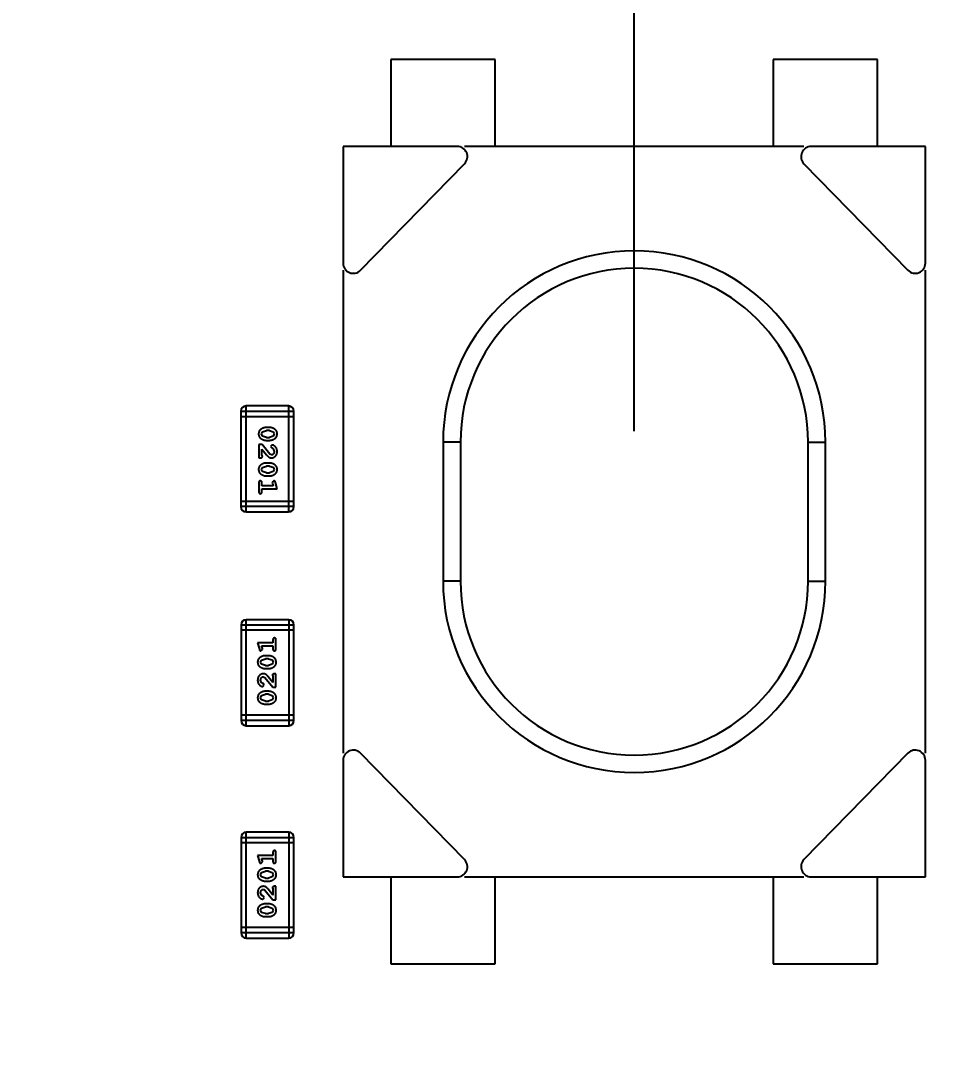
# Model space of a CAD drawing. Header units: millimetres. Extents: x -1 to 131, y 28 to 94.
# Drawn here: x 120.2 to 125.51, y 55.59 to 61.49 of the extents above; entities that cross this region are included whole.
import ezdxf

# ---------------------------------------------------------------- set-up
doc = ezdxf.new("R2010")
doc.units = ezdxf.units.MM
doc.header["$LTSCALE"] = 1.21
doc.header["$MEASUREMENT"] = 0
doc.header["$PDMODE"] = 3
doc.header["$PDSIZE"] = 0.3125
doc.layers.get('0').update_dxf_attribs({"linetype": 'CONTINUOUS'})
doc.layers.get('DEFPOINTS').update_dxf_attribs({"linetype": 'CONTINUOUS'})
doc.layers.add('Dim', color=3, linetype='CONTINUOUS', lineweight=25)
doc.styles.get("Standard").update_dxf_attribs({"font": 'txt', "width": 0.8})
doc.dimstyles.get("Standard").update_dxf_attribs({"dimtxt": 0.15625, "dimasz": 0.1875, "dimexe": 0.125, "dimexo": 0.0625, "dimgap": 0.09, "dimtad": 0, "dimtih": 1, "dimtoh": 1, "dimzin": 4, "dimdsep": 46, "dimtxsty": 'Standard', "dimblk": '_FILLED', "dimblk1": '_FILLED', "dimblk2": '_FILLED', "dimcen": 0.09, "dimazin": 1, "dimtp": 0.01, "dimtm": 0.01, "dimtfac": 1, "dimtofl": 0, "dimtmove": 0, "dimatfit": 3, "dimldrblk": '_FILLED', "dimfxl": 1, "dimtolj": 1, "dimtzin": 4, "dimarcsym": 0})

# ---------------------------------------------------------------- blocks, each defined once
blk = doc.blocks.new('_FILLED')
at = {"color": 0, "linetype": 'ByBlock'}
blk.add_solid([(0, 0), (-1, 0.1667), (-1, -0.1667)], dxfattribs=at)
blk = doc.blocks.new('*D24')
at = {"color": 0, "linetype": 'ByBlock', "lineweight": -2}
for p, q in [((102.1848, 59.1277), (102.1848, 69.0592)), ((123.7348, 59.1277), (123.7348, 69.0592)), ((102.1848, 68.9342), (111.4032, 68.9342)), ((123.7348, 68.9342), (114.5165, 68.9342))]:
    blk.add_line(p, q, dxfattribs=at)
at = {"layer": 'DEFPOINTS', "color": 0, "linetype": 'ByBlock'}
for p in [(102.1848, 59.0652), (123.7348, 59.0652)]:
    blk.add_point(p, dxfattribs=at)
at = {"color": 0, "linetype": 'ByBlock', "lineweight": -2, "rotation": 180}
blk.add_blockref('_FILLED', (102.1848, 68.9342), dxfattribs=at)
at = {"color": 0, "linetype": 'ByBlock', "lineweight": -2}
blk.add_blockref('_FILLED', (123.7348, 68.9342), dxfattribs=at)
at = {"color": 0, "linetype": 'ByBlock', "lineweight": -2, "insert": (112.9598, 68.9342), "char_height": 1, "attachment_point": 5}
blk.add_mtext('\\A1;21.55', dxfattribs=at)
blk = doc.blocks.new('*D25')
at = {"color": 0, "linetype": 'ByBlock', "lineweight": -2}
for p, q in [((99.4598, 55.5277), (99.4598, 71.01)), ((126.4597, 55.5277), (126.4597, 71.01)), ((99.4598, 70.885), (111.4031, 70.885)), ((126.4597, 70.885), (114.5164, 70.885))]:
    blk.add_line(p, q, dxfattribs=at)
at = {"layer": 'DEFPOINTS', "color": 0, "linetype": 'ByBlock'}
for p in [(99.4598, 55.4652), (126.4597, 55.4652)]:
    blk.add_point(p, dxfattribs=at)
at = {"color": 0, "linetype": 'ByBlock', "lineweight": -2, "rotation": 180}
blk.add_blockref('_FILLED', (99.4598, 70.885), dxfattribs=at)
at = {"color": 0, "linetype": 'ByBlock', "lineweight": -2}
blk.add_blockref('_FILLED', (126.4597, 70.885), dxfattribs=at)
at = {"color": 0, "linetype": 'ByBlock', "lineweight": -2, "insert": (112.9597, 70.885), "char_height": 1, "attachment_point": 5}
blk.add_mtext('\\A1;27.00', dxfattribs=at)

msp = doc.modelspace()

# ---------------------------------------------------------------- linework, layer by layer
at = {"color": 7, "linetype": 'Continuous'}
for p, q in [((122.3348, 61.2652), (122.3348, 60.7652)), ((122.9348, 61.2652), (122.3348, 61.2652)), ((122.9348, 60.7652), (122.9348, 61.2652)), ((124.5348, 61.2652), (124.5348, 60.7652)), ((125.1348, 61.2652), (124.5348, 61.2652)), ((125.1348, 60.7652), (125.1348, 61.2652)), ((122.0598, 60.7652), (122.0598, 60.0944)), ((122.7169, 60.7652), (122.0598, 60.7652)), ((124.7111, 60.7652), (122.7585, 60.7652)), ((125.4098, 60.7652), (124.7527, 60.7652)), ((125.4098, 60.0944), (125.4098, 60.7652)), ((122.1597, 60.0537), (122.7585, 60.6663)), ((124.7111, 60.6663), (125.31, 60.0537)), ((122.0598, 60.0537), (122.0598, 57.2767)), ((125.4098, 57.2767), (125.4098, 60.0537)), ((121.4711, 59.2429), (121.4711, 58.6942)), ((121.4711, 59.2429), (121.7759, 59.2429)), ((121.5016, 58.6637), (121.5016, 59.2733)), ((121.7455, 59.2733), (121.5016, 59.2733)), ((121.7455, 59.2733), (121.7455, 58.6637)), ((121.7759, 58.6942), (121.7759, 59.2429)), ((121.4711, 59.2124), (121.7759, 59.2124)), ((121.5905, 59.1124), (121.5958, 59.1245)), ((121.5958, 59.1245), (121.6181, 59.1321)), ((121.6356, 59.1494), (121.6178, 59.1494)), ((121.6353, 59.1321), (121.6181, 59.1321)), ((121.6353, 59.1321), (121.6571, 59.1249)), ((121.6571, 59.1249), (121.6629, 59.1125)), ((121.5963, 59.1001), (121.5905, 59.1124)), ((121.6181, 59.0928), (121.5963, 59.1001)), ((121.6178, 59.0755), (121.6356, 59.0755)), ((121.6181, 59.0928), (121.6353, 59.0928)), ((121.6576, 59.1004), (121.6353, 59.0928)), ((121.6629, 59.1125), (121.6576, 59.1004)), ((122.6348, 59.0652), (122.6348, 58.2652)), ((122.7348, 59.0652), (122.6348, 59.0652)), ((122.7348, 59.0652), (122.7348, 58.2652)), ((124.7348, 59.0652), (124.8348, 59.0652)), ((124.7348, 58.2652), (124.7348, 59.0652)), ((124.8348, 58.2652), (124.8348, 59.0652)), ((121.5748, 59.0519), (121.5748, 58.9748)), ((121.5937, 59.0519), (121.5748, 59.0519)), ((121.5921, 58.989), (121.5921, 59.0252)), ((121.5921, 59.0252), (121.6191, 58.9916)), ((121.6386, 58.9969), (121.5937, 59.0519)), ((121.6509, 59.0488), (121.6424, 59.0399)), ((121.6424, 59.0399), (121.649, 59.0315)), ((121.649, 59.0315), (121.6575, 59.0265)), ((121.6575, 59.0265), (121.6629, 59.0116)), ((121.5748, 58.9748), (121.5826, 58.9748)), ((121.5952, 58.9835), (121.5921, 58.989)), ((121.6483, 58.9921), (121.6386, 58.9969)), ((121.5905, 58.9078), (121.5958, 58.92)), ((121.5963, 58.8956), (121.5905, 58.9078)), ((121.5958, 58.92), (121.6181, 58.9276)), ((121.6181, 58.8883), (121.5963, 58.8956)), ((121.6356, 58.9449), (121.6178, 58.9449)), ((121.6353, 58.9276), (121.6181, 58.9276)), ((121.6181, 58.8883), (121.6353, 58.8883)), ((121.6353, 58.9276), (121.6571, 58.9204)), ((121.6576, 58.8959), (121.6353, 58.8883)), ((121.6571, 58.9204), (121.6629, 58.908)), ((121.6629, 58.908), (121.6576, 58.8959)), ((121.5748, 58.8317), (121.5748, 58.7798)), ((121.5921, 58.8144), (121.5921, 58.8317)), ((121.6178, 58.871), (121.6356, 58.871)), ((121.6611, 58.8427), (121.6519, 58.8348)), ((121.6519, 58.8348), (121.6529, 58.8294)), ((121.6529, 58.8294), (121.6571, 58.8144)), ((121.6802, 58.7971), (121.6703, 58.8336)), ((121.6571, 58.8144), (121.5921, 58.8144)), ((121.5921, 58.7798), (121.5921, 58.7971)), ((121.5921, 58.7971), (121.6802, 58.7971)), ((121.7759, 58.7247), (121.4711, 58.7247)), ((121.7759, 58.6942), (121.4711, 58.6942)), ((121.5016, 58.6637), (121.7455, 58.6637)), ((122.7348, 58.2652), (122.6348, 58.2652)), ((124.7348, 58.2652), (124.8348, 58.2652)), ((121.472, 58.0136), (121.472, 57.465)), ((121.472, 58.0136), (121.7768, 58.0136)), ((121.5025, 57.4345), (121.5025, 58.0441)), ((121.7463, 58.0441), (121.5025, 58.0441)), ((121.7463, 58.0441), (121.7463, 57.4345)), ((121.7768, 57.465), (121.7768, 58.0136)), ((121.7768, 57.9831), (121.472, 57.9831)), ((121.6559, 57.9107), (121.5678, 57.9107)), ((121.5678, 57.9107), (121.5777, 57.8742)), ((121.5909, 57.8934), (121.6559, 57.8934)), ((121.5951, 57.8784), (121.5909, 57.8934)), ((121.6559, 57.9281), (121.6559, 57.9107)), ((121.6559, 57.8934), (121.6559, 57.8761)), ((121.6732, 57.8761), (121.6732, 57.9281)), ((121.5868, 57.8651), (121.5961, 57.873)), ((121.5961, 57.873), (121.5951, 57.8784)), ((121.6301, 57.8368), (121.6124, 57.8368)), ((121.5851, 57.7998), (121.5904, 57.8119)), ((121.5909, 57.7874), (121.5851, 57.7998)), ((121.5904, 57.8119), (121.6127, 57.8195)), ((121.6127, 57.7802), (121.5909, 57.7874)), ((121.6299, 57.8195), (121.6127, 57.8195)), ((121.6127, 57.7802), (121.6299, 57.7802)), ((121.6299, 57.8195), (121.6516, 57.8123)), ((121.6522, 57.7878), (121.6299, 57.7802)), ((121.6516, 57.8123), (121.6574, 57.8)), ((121.6574, 57.8), (121.6522, 57.7878)), ((121.5996, 57.7157), (121.6093, 57.7109)), ((121.6093, 57.7109), (121.6543, 57.6559)), ((121.6124, 57.7629), (121.6301, 57.7629)), ((121.6559, 57.6826), (121.6288, 57.7162)), ((121.6527, 57.7243), (121.6559, 57.7188)), ((121.6559, 57.7188), (121.6559, 57.6826)), ((121.6732, 57.733), (121.6653, 57.733)), ((121.6732, 57.6559), (121.6732, 57.733)), ((121.5905, 57.6813), (121.5851, 57.6962)), ((121.599, 57.6763), (121.5905, 57.6813)), ((121.5971, 57.659), (121.6055, 57.6679)), ((121.6055, 57.6679), (121.599, 57.6763)), ((121.6543, 57.6559), (121.6732, 57.6559)), ((121.5851, 57.5953), (121.5904, 57.6074)), ((121.5909, 57.5829), (121.5851, 57.5953)), ((121.5904, 57.6074), (121.6127, 57.615)), ((121.6301, 57.6323), (121.6124, 57.6323)), ((121.6299, 57.615), (121.6127, 57.615)), ((121.6299, 57.615), (121.6516, 57.6077)), ((121.6516, 57.6077), (121.6574, 57.5955)), ((121.6574, 57.5955), (121.6522, 57.5833)), ((121.6127, 57.5757), (121.5909, 57.5829)), ((121.6124, 57.5584), (121.6301, 57.5584)), ((121.6127, 57.5757), (121.6299, 57.5757)), ((121.6522, 57.5833), (121.6299, 57.5757)), ((121.7768, 57.4954), (121.472, 57.4954)), ((121.7768, 57.465), (121.472, 57.465)), ((121.5025, 57.4345), (121.7463, 57.4345)), ((122.0598, 57.236), (122.0598, 56.5652)), ((122.7585, 56.6641), (122.1597, 57.2767)), ((125.31, 57.2767), (124.7111, 56.6641)), ((125.4098, 56.5652), (125.4098, 57.236)), ((121.5025, 56.2122), (121.5025, 56.8218)), ((121.7463, 56.8218), (121.5025, 56.8218)), ((121.7463, 56.8218), (121.7463, 56.2122)), ((121.472, 56.7913), (121.472, 56.2427)), ((121.472, 56.7913), (121.7768, 56.7913)), ((121.7768, 56.2427), (121.7768, 56.7913)), ((121.7768, 56.7608), (121.472, 56.7608)), ((121.6559, 56.7058), (121.6559, 56.6884)), ((121.6732, 56.6538), (121.6732, 56.7058)), ((121.6559, 56.6884), (121.5678, 56.6884)), ((121.5678, 56.6884), (121.5777, 56.6519)), ((121.5868, 56.6428), (121.5961, 56.6507)), ((121.5909, 56.6711), (121.6559, 56.6711)), ((121.5951, 56.6561), (121.5909, 56.6711)), ((121.5961, 56.6507), (121.5951, 56.6561)), ((121.6559, 56.6711), (121.6559, 56.6538)), ((121.5851, 56.5775), (121.5904, 56.5896)), ((121.5904, 56.5896), (121.6127, 56.5972)), ((121.6301, 56.6145), (121.6124, 56.6145)), ((121.6299, 56.5972), (121.6127, 56.5972)), ((121.6299, 56.5972), (121.6516, 56.59)), ((121.6516, 56.59), (121.6574, 56.5777)), ((121.5909, 56.5651), (121.5851, 56.5775)), ((121.6127, 56.5579), (121.5909, 56.5651)), ((121.6124, 56.5406), (121.6301, 56.5406)), ((121.6127, 56.5579), (121.6299, 56.5579)), ((121.6522, 56.5655), (121.6299, 56.5579)), ((121.6574, 56.5777), (121.6522, 56.5655)), ((122.0598, 56.5652), (122.7169, 56.5652)), ((122.3348, 56.5652), (122.3348, 56.0652)), ((122.7585, 56.5652), (124.7111, 56.5652)), ((122.9348, 56.0652), (122.9348, 56.5652)), ((124.5348, 56.5652), (124.5348, 56.0652)), ((124.7527, 56.5652), (125.4098, 56.5652)), ((125.1348, 56.0652), (125.1348, 56.5652)), ((121.5905, 56.459), (121.5851, 56.4739)), ((121.5996, 56.4934), (121.6093, 56.4886)), ((121.6093, 56.4886), (121.6543, 56.4336)), ((121.6559, 56.4603), (121.6288, 56.4939)), ((121.6527, 56.502), (121.6559, 56.4965)), ((121.6559, 56.4965), (121.6559, 56.4603)), ((121.6732, 56.5107), (121.6653, 56.5107)), ((121.6732, 56.4336), (121.6732, 56.5107)), ((121.599, 56.454), (121.5905, 56.459)), ((121.5971, 56.4367), (121.6055, 56.4456)), ((121.6055, 56.4456), (121.599, 56.454)), ((121.6301, 56.41), (121.6124, 56.41)), ((121.6543, 56.4336), (121.6732, 56.4336)), ((121.5851, 56.373), (121.5904, 56.3851)), ((121.5909, 56.3606), (121.5851, 56.373)), ((121.5904, 56.3851), (121.6127, 56.3927)), ((121.6127, 56.3534), (121.5909, 56.3606)), ((121.6299, 56.3927), (121.6127, 56.3927)), ((121.6127, 56.3534), (121.6299, 56.3534)), ((121.6299, 56.3927), (121.6516, 56.3854)), ((121.6522, 56.361), (121.6299, 56.3534)), ((121.6516, 56.3854), (121.6574, 56.3732)), ((121.6574, 56.3732), (121.6522, 56.361)), ((121.6124, 56.3361), (121.6301, 56.3361)), ((121.7768, 56.2731), (121.472, 56.2731)), ((121.7768, 56.2427), (121.472, 56.2427)), ((121.5025, 56.2122), (121.7463, 56.2122)), ((122.3348, 56.0652), (122.9348, 56.0652)), ((124.5348, 56.0652), (125.1348, 56.0652))]:
    msp.add_line(p, q, dxfattribs=at)
for centre, radius, start, end in [((122.7169, 60.707), 0.0582, 315.64861, 90), ((124.7527, 60.707), 0.0582, 90, 224.35139), ((123.7348, 59.0652), 1.1, 0, 180), ((122.118, 60.0944), 0.0582, 180, 315.64861), ((125.3516, 60.0944), 0.0582, 224.35139, 0), ((123.7348, 59.0652), 1, 0, 180), ((121.5016, 59.2429), 0.0305, 90, 180), ((121.7455, 59.2429), 0.0305, 0, 90), ((121.5016, 58.6942), 0.0305, 180, 270), ((121.7455, 58.6942), 0.0305, 270, 0), ((123.7348, 58.2652), 1.1, 180, 0), ((123.7348, 58.2652), 1, 180, 0), ((121.5025, 58.0136), 0.0305, 90, 180), ((121.7463, 58.0136), 0.0305, 0, 90), ((121.5025, 57.465), 0.0305, 180, 270), ((121.7463, 57.465), 0.0305, 270, 0), ((122.118, 57.236), 0.0582, 44.35139, 180), ((125.3516, 57.236), 0.0582, 0, 135.64861), ((121.5025, 56.7913), 0.0305, 90, 180), ((121.7463, 56.7913), 0.0305, 0, 90), ((122.7169, 56.6234), 0.0582, 270, 44.35139), ((124.7527, 56.6234), 0.0582, 135.64861, 270), ((121.5025, 56.2427), 0.0305, 180, 270), ((121.7463, 56.2427), 0.0305, 270, 0)]:
    msp.add_arc(centre, radius, start, end, dxfattribs=at)
for points, knots in [([(121.6178, 59.1494), (121.6167, 59.1494), (121.6146, 59.1494), (121.6114, 59.1491), (121.6083, 59.1486), (121.6052, 59.1479), (121.6022, 59.147), (121.5992, 59.1459), (121.5962, 59.1446), (121.5933, 59.1432), (121.5906, 59.1416), (121.5881, 59.14), (121.5858, 59.1383), (121.5836, 59.1367), (121.5818, 59.135), (121.5801, 59.1333), (121.5787, 59.1315), (121.5771, 59.1292), (121.5755, 59.126), (121.5742, 59.1218), (121.5733, 59.1172), (121.5733, 59.114), (121.5732, 59.1124)], [0, 0, 0, 0, 0.049886, 0.09882, 0.148132, 0.19689, 0.246038, 0.295176, 0.345305, 0.395692, 0.445312, 0.491875, 0.535813, 0.577009, 0.616081, 0.652689, 0.687585, 0.720206, 0.785062, 0.85223, 0.923759, 1, 1, 1, 1]), ([(121.6802, 59.1127), (121.6801, 59.1141), (121.6801, 59.1169), (121.6794, 59.121), (121.6782, 59.1248), (121.6767, 59.1284), (121.6746, 59.1317), (121.6721, 59.1347), (121.6691, 59.1375), (121.6657, 59.14), (121.6621, 59.1422), (121.6584, 59.1441), (121.6547, 59.1458), (121.651, 59.1471), (121.6472, 59.1482), (121.6433, 59.1489), (121.6395, 59.1494), (121.6369, 59.1494), (121.6356, 59.1494)], [0, 0, 0, 0, 0.06692, 0.130834, 0.19258, 0.252759, 0.312631, 0.373411, 0.436359, 0.501894, 0.568244, 0.632472, 0.69556, 0.757163, 0.818592, 0.878885, 0.939235, 1, 1, 1, 1]), ([(121.5732, 59.1124), (121.5732, 59.111), (121.5733, 59.1081), (121.574, 59.1041), (121.5752, 59.1002), (121.5767, 59.0966), (121.5788, 59.0933), (121.5813, 59.0903), (121.5842, 59.0875), (121.5876, 59.085), (121.5912, 59.0828), (121.5949, 59.0809), (121.5986, 59.0792), (121.6024, 59.0778), (121.6062, 59.0768), (121.61, 59.076), (121.6139, 59.0756), (121.6165, 59.0755), (121.6178, 59.0755)], [0, 0, 0, 0, 0.067217, 0.131051, 0.19272, 0.252824, 0.312745, 0.373449, 0.436041, 0.501494, 0.567761, 0.632087, 0.695096, 0.757109, 0.817993, 0.878657, 0.939311, 1, 1, 1, 1]), ([(121.6356, 59.0755), (121.6366, 59.0755), (121.6388, 59.0756), (121.642, 59.0759), (121.6451, 59.0764), (121.6482, 59.0771), (121.6513, 59.078), (121.6543, 59.0791), (121.6572, 59.0804), (121.6601, 59.0819), (121.6629, 59.0835), (121.6654, 59.0851), (121.6677, 59.0868), (121.6698, 59.0885), (121.6717, 59.0902), (121.6733, 59.0919), (121.6748, 59.0936), (121.6763, 59.096), (121.6779, 59.0991), (121.6792, 59.1033), (121.68, 59.1079), (121.6801, 59.111), (121.6802, 59.1127)], [0, 0, 0, 0, 0.049855, 0.099516, 0.148482, 0.19758, 0.246804, 0.296268, 0.346517, 0.397047, 0.446826, 0.49336, 0.537801, 0.579207, 0.617974, 0.654833, 0.689171, 0.722088, 0.786392, 0.853518, 0.924186, 1, 1, 1, 1]), ([(121.6474, 58.9748), (121.6485, 58.9749), (121.6507, 58.9749), (121.654, 58.9754), (121.6571, 58.9762), (121.66, 58.9774), (121.6629, 58.9788), (121.6656, 58.9806), (121.6682, 58.9827), (121.6706, 58.9851), (121.6729, 58.9877), (121.6748, 58.9906), (121.6765, 58.9936), (121.6779, 58.9969), (121.6789, 59.0003), (121.6797, 59.0038), (121.6801, 59.0076), (121.6802, 59.0102), (121.6802, 59.0115)], [0, 0, 0, 0, 0.060981, 0.120256, 0.178148, 0.236115, 0.293993, 0.352864, 0.413358, 0.476056, 0.539296, 0.602396, 0.665116, 0.728325, 0.792919, 0.859317, 0.928302, 1, 1, 1, 1]), ([(121.6629, 59.0116), (121.6628, 59.0102), (121.6627, 59.0075), (121.6619, 59.0037), (121.6605, 59.0003), (121.6586, 58.9975), (121.6563, 58.9951), (121.6539, 58.9934), (121.6512, 58.9923), (121.6493, 58.9922), (121.6483, 58.9921)], [0, 0, 0, 0, 0.156344, 0.299348, 0.4327, 0.561, 0.682299, 0.791883, 0.89611, 1, 1, 1, 1]), ([(121.6802, 59.0115), (121.6801, 59.0132), (121.68, 59.0166), (121.6792, 59.0215), (121.6777, 59.0262), (121.6757, 59.0307), (121.6733, 59.0349), (121.6704, 59.0385), (121.6672, 59.0417), (121.6636, 59.0442), (121.66, 59.0462), (121.6567, 59.0476), (121.6537, 59.0486), (121.6518, 59.0487), (121.6509, 59.0488)], [0, 0, 0, 0, 0.098286, 0.193983, 0.289056, 0.384352, 0.477435, 0.566197, 0.652355, 0.737986, 0.818188, 0.887401, 0.94802, 1, 1, 1, 1]), ([(121.5826, 58.9748), (121.5837, 58.9749), (121.5857, 58.9749), (121.5884, 58.9753), (121.5906, 58.976), (121.5924, 58.9771), (121.5937, 58.9784), (121.5946, 58.9799), (121.5952, 58.9816), (121.5952, 58.9828), (121.5952, 58.9835)], [0, 0, 0, 0, 0.1844, 0.34094, 0.473574, 0.586824, 0.690029, 0.789175, 0.890445, 1, 1, 1, 1]), ([(121.6191, 58.9916), (121.6199, 58.9907), (121.6214, 58.989), (121.6236, 58.9866), (121.6257, 58.9845), (121.6277, 58.9827), (121.6296, 58.9811), (121.6313, 58.9797), (121.633, 58.9786), (121.635, 58.9775), (121.6376, 58.9764), (121.6408, 58.9755), (121.644, 58.9749), (121.6463, 58.9749), (121.6474, 58.9748)], [0, 0, 0, 0, 0.103002, 0.197728, 0.285279, 0.365235, 0.437224, 0.502446, 0.560545, 0.611446, 0.707576, 0.80349, 0.900532, 1, 1, 1, 1]), ([(121.6178, 58.9449), (121.6167, 58.9449), (121.6146, 58.9449), (121.6114, 58.9446), (121.6083, 58.9441), (121.6052, 58.9434), (121.6022, 58.9425), (121.5992, 58.9414), (121.5962, 58.9401), (121.5933, 58.9387), (121.5906, 58.9371), (121.5881, 58.9355), (121.5858, 58.9338), (121.5836, 58.9322), (121.5818, 58.9305), (121.5801, 58.9288), (121.5787, 58.927), (121.5771, 58.9247), (121.5755, 58.9215), (121.5742, 58.9173), (121.5733, 58.9127), (121.5733, 58.9095), (121.5732, 58.9079)], [0, 0, 0, 0, 0.049886, 0.09882, 0.148132, 0.19689, 0.246038, 0.295176, 0.345305, 0.395692, 0.445312, 0.491875, 0.535813, 0.577009, 0.616081, 0.652689, 0.687585, 0.720206, 0.785062, 0.85223, 0.923759, 1, 1, 1, 1]), ([(121.5732, 58.9079), (121.5732, 58.9065), (121.5733, 58.9036), (121.574, 58.8995), (121.5752, 58.8957), (121.5767, 58.8921), (121.5788, 58.8888), (121.5813, 58.8858), (121.5842, 58.883), (121.5876, 58.8805), (121.5912, 58.8783), (121.5949, 58.8764), (121.5986, 58.8747), (121.6024, 58.8733), (121.6062, 58.8723), (121.61, 58.8715), (121.6139, 58.8711), (121.6165, 58.871), (121.6178, 58.871)], [0, 0, 0, 0, 0.067217, 0.131051, 0.19272, 0.252824, 0.312745, 0.373449, 0.436041, 0.501494, 0.567761, 0.632087, 0.695096, 0.757109, 0.817993, 0.878657, 0.939311, 1, 1, 1, 1]), ([(121.6802, 58.9081), (121.6801, 58.9096), (121.6801, 58.9124), (121.6794, 58.9165), (121.6782, 58.9203), (121.6767, 58.9239), (121.6746, 58.9272), (121.6721, 58.9302), (121.6691, 58.933), (121.6657, 58.9355), (121.6621, 58.9377), (121.6584, 58.9396), (121.6547, 58.9413), (121.651, 58.9426), (121.6472, 58.9437), (121.6433, 58.9444), (121.6395, 58.9449), (121.6369, 58.9449), (121.6356, 58.9449)], [0, 0, 0, 0, 0.06692, 0.130834, 0.19258, 0.252759, 0.312631, 0.373411, 0.436359, 0.501894, 0.568244, 0.632472, 0.69556, 0.757163, 0.818592, 0.878885, 0.939235, 1, 1, 1, 1]), ([(121.6356, 58.871), (121.6366, 58.871), (121.6388, 58.8711), (121.642, 58.8713), (121.6451, 58.8719), (121.6482, 58.8726), (121.6513, 58.8735), (121.6543, 58.8746), (121.6572, 58.8759), (121.6601, 58.8774), (121.6629, 58.879), (121.6654, 58.8806), (121.6677, 58.8823), (121.6698, 58.8839), (121.6717, 58.8857), (121.6733, 58.8874), (121.6748, 58.8891), (121.6763, 58.8915), (121.6779, 58.8946), (121.6792, 58.8988), (121.68, 58.9034), (121.6801, 58.9065), (121.6802, 58.9081)], [0, 0, 0, 0, 0.049855, 0.099516, 0.148482, 0.19758, 0.246804, 0.296268, 0.346517, 0.397047, 0.446826, 0.49336, 0.537801, 0.579207, 0.617974, 0.654833, 0.689171, 0.722088, 0.786392, 0.853518, 0.924186, 1, 1, 1, 1]), ([(121.5834, 58.8427), (121.5828, 58.8427), (121.5816, 58.8426), (121.58, 58.8421), (121.5784, 58.8412), (121.5771, 58.8401), (121.576, 58.8385), (121.5753, 58.8366), (121.5748, 58.8342), (121.5748, 58.8326), (121.5748, 58.8317)], [0, 0, 0, 0, 0.115051, 0.223278, 0.329269, 0.437893, 0.554681, 0.682591, 0.83103, 1, 1, 1, 1]), ([(121.5921, 58.8317), (121.5921, 58.8326), (121.592, 58.8342), (121.5916, 58.8366), (121.5908, 58.8385), (121.5897, 58.8401), (121.5884, 58.8412), (121.5869, 58.8421), (121.5852, 58.8426), (121.584, 58.8427), (121.5834, 58.8427)], [0, 0, 0, 0, 0.169102, 0.317658, 0.446239, 0.563118, 0.671828, 0.776546, 0.884858, 1, 1, 1, 1]), ([(121.6703, 58.8336), (121.67, 58.8345), (121.6696, 58.836), (121.6687, 58.8381), (121.6678, 58.8398), (121.6668, 58.841), (121.6656, 58.8418), (121.6643, 58.8423), (121.6628, 58.8426), (121.6617, 58.8427), (121.6611, 58.8427)], [0, 0, 0, 0, 0.187321, 0.344927, 0.475328, 0.579604, 0.674244, 0.773631, 0.882025, 1, 1, 1, 1]), ([(121.5748, 58.7798), (121.5748, 58.7789), (121.5748, 58.7772), (121.5753, 58.7749), (121.576, 58.7729), (121.5771, 58.7714), (121.5784, 58.7702), (121.58, 58.7694), (121.5816, 58.7688), (121.5828, 58.7688), (121.5834, 58.7687)], [0, 0, 0, 0, 0.169012, 0.317488, 0.445429, 0.560977, 0.67065, 0.776666, 0.88492, 1, 1, 1, 1]), ([(121.5834, 58.7687), (121.584, 58.7688), (121.5852, 58.7688), (121.5869, 58.7693), (121.5884, 58.7702), (121.5897, 58.7714), (121.5908, 58.7729), (121.5916, 58.7749), (121.592, 58.7772), (121.5921, 58.7789), (121.5921, 58.7798)], [0, 0, 0, 0, 0.11517, 0.223509, 0.328254, 0.438012, 0.553651, 0.682263, 0.830856, 1, 1, 1, 1]), ([(121.6645, 57.9391), (121.6639, 57.939), (121.6627, 57.939), (121.6611, 57.9385), (121.6596, 57.9376), (121.6582, 57.9365), (121.6571, 57.9349), (121.6564, 57.933), (121.6559, 57.9306), (121.6559, 57.9289), (121.6559, 57.9281)], [0, 0, 0, 0, 0.11517, 0.223509, 0.328254, 0.438012, 0.553651, 0.682263, 0.830856, 1, 1, 1, 1]), ([(121.6732, 57.9281), (121.6732, 57.9289), (121.6731, 57.9306), (121.6726, 57.933), (121.6719, 57.9349), (121.6708, 57.9365), (121.6695, 57.9376), (121.668, 57.9385), (121.6663, 57.939), (121.6651, 57.939), (121.6645, 57.9391)], [0, 0, 0, 0, 0.169012, 0.317488, 0.445429, 0.560977, 0.67065, 0.776666, 0.88492, 1, 1, 1, 1]), ([(121.6124, 57.8368), (121.6113, 57.8368), (121.6092, 57.8367), (121.606, 57.8365), (121.6028, 57.8359), (121.5997, 57.8353), (121.5967, 57.8343), (121.5937, 57.8332), (121.5907, 57.8319), (121.5878, 57.8304), (121.5851, 57.8288), (121.5825, 57.8272), (121.5802, 57.8255), (121.5781, 57.8239), (121.5763, 57.8222), (121.5746, 57.8205), (121.5732, 57.8187), (121.5716, 57.8163), (121.57, 57.8132), (121.5687, 57.809), (121.5679, 57.8045), (121.5678, 57.8013), (121.5678, 57.7997)], [0, 0, 0, 0, 0.049855, 0.099516, 0.148482, 0.19758, 0.246804, 0.296268, 0.346517, 0.397047, 0.446826, 0.49336, 0.537801, 0.579207, 0.617974, 0.654833, 0.689171, 0.722088, 0.786392, 0.853518, 0.924186, 1, 1, 1, 1]), ([(121.5777, 57.8742), (121.5779, 57.8733), (121.5784, 57.8718), (121.5792, 57.8697), (121.5801, 57.868), (121.5812, 57.8669), (121.5823, 57.8661), (121.5837, 57.8655), (121.5852, 57.8652), (121.5863, 57.8651), (121.5868, 57.8651)], [0, 0, 0, 0, 0.187321, 0.344927, 0.475328, 0.579604, 0.674244, 0.773631, 0.882025, 1, 1, 1, 1]), ([(121.6748, 57.7999), (121.6747, 57.8014), (121.6746, 57.8042), (121.6739, 57.8083), (121.6728, 57.8121), (121.6712, 57.8157), (121.6692, 57.819), (121.6667, 57.822), (121.6637, 57.8249), (121.6603, 57.8273), (121.6567, 57.8295), (121.6531, 57.8315), (121.6493, 57.8331), (121.6456, 57.8345), (121.6418, 57.8355), (121.6379, 57.8363), (121.634, 57.8367), (121.6314, 57.8368), (121.6301, 57.8368)], [0, 0, 0, 0, 0.067217, 0.131051, 0.19272, 0.252824, 0.312745, 0.373449, 0.436041, 0.501494, 0.567761, 0.632087, 0.695096, 0.757109, 0.817993, 0.878657, 0.939311, 1, 1, 1, 1]), ([(121.6559, 57.8761), (121.6559, 57.8752), (121.6559, 57.8736), (121.6564, 57.8712), (121.6572, 57.8693), (121.6582, 57.8677), (121.6596, 57.8666), (121.6611, 57.8657), (121.6627, 57.8652), (121.6639, 57.8652), (121.6645, 57.8651)], [0, 0, 0, 0, 0.169102, 0.317658, 0.446239, 0.563118, 0.671828, 0.776546, 0.884858, 1, 1, 1, 1]), ([(121.6645, 57.8651), (121.6651, 57.8652), (121.6663, 57.8652), (121.668, 57.8657), (121.6695, 57.8666), (121.6709, 57.8677), (121.6719, 57.8693), (121.6726, 57.8712), (121.6731, 57.8736), (121.6732, 57.8752), (121.6732, 57.8761)], [0, 0, 0, 0, 0.115051, 0.223278, 0.329269, 0.437893, 0.554681, 0.682591, 0.83103, 1, 1, 1, 1]), ([(121.5678, 57.7997), (121.5678, 57.7982), (121.5679, 57.7954), (121.5686, 57.7913), (121.5697, 57.7875), (121.5713, 57.7839), (121.5734, 57.7806), (121.5759, 57.7776), (121.5788, 57.7748), (121.5822, 57.7723), (121.5858, 57.7701), (121.5895, 57.7682), (121.5932, 57.7665), (121.597, 57.7652), (121.6008, 57.7641), (121.6046, 57.7634), (121.6085, 57.763), (121.6111, 57.7629), (121.6124, 57.7629)], [0, 0, 0, 0, 0.06692, 0.130834, 0.19258, 0.252759, 0.312631, 0.373411, 0.436359, 0.501894, 0.568244, 0.632472, 0.69556, 0.757163, 0.818592, 0.878885, 0.939235, 1, 1, 1, 1]), ([(121.6301, 57.7629), (121.6312, 57.7629), (121.6333, 57.7629), (121.6365, 57.7632), (121.6396, 57.7637), (121.6427, 57.7644), (121.6458, 57.7653), (121.6488, 57.7664), (121.6517, 57.7677), (121.6546, 57.7692), (121.6574, 57.7707), (121.6599, 57.7724), (121.6622, 57.774), (121.6643, 57.7756), (121.6662, 57.7773), (121.6678, 57.779), (121.6693, 57.7808), (121.6709, 57.7831), (121.6725, 57.7863), (121.6738, 57.7905), (121.6746, 57.7951), (121.6747, 57.7983), (121.6748, 57.7999)], [0, 0, 0, 0, 0.049886, 0.09882, 0.148132, 0.19689, 0.246038, 0.295176, 0.345305, 0.395692, 0.445312, 0.491875, 0.535813, 0.577009, 0.616081, 0.652689, 0.687585, 0.720206, 0.785062, 0.85223, 0.923759, 1, 1, 1, 1]), ([(121.6005, 57.733), (121.5994, 57.7329), (121.5972, 57.7329), (121.594, 57.7324), (121.5909, 57.7316), (121.5879, 57.7305), (121.5851, 57.729), (121.5823, 57.7272), (121.5798, 57.7251), (121.5773, 57.7227), (121.5751, 57.7201), (121.5731, 57.7172), (121.5715, 57.7142), (121.5701, 57.711), (121.5691, 57.7075), (121.5683, 57.704), (121.5679, 57.7002), (121.5678, 57.6976), (121.5678, 57.6963)], [0, 0, 0, 0, 0.060981, 0.120256, 0.178148, 0.236115, 0.293993, 0.352864, 0.413358, 0.476056, 0.539296, 0.602396, 0.665116, 0.728325, 0.792919, 0.859317, 0.928302, 1, 1, 1, 1]), ([(121.5851, 57.6962), (121.5851, 57.6976), (121.5852, 57.7003), (121.5861, 57.7041), (121.5874, 57.7075), (121.5894, 57.7104), (121.5916, 57.7127), (121.5941, 57.7144), (121.5968, 57.7155), (121.5987, 57.7156), (121.5996, 57.7157)], [0, 0, 0, 0, 0.156344, 0.299348, 0.4327, 0.561, 0.682299, 0.791883, 0.89611, 1, 1, 1, 1]), ([(121.6288, 57.7162), (121.6281, 57.7171), (121.6266, 57.7188), (121.6244, 57.7212), (121.6222, 57.7233), (121.6203, 57.7251), (121.6184, 57.7268), (121.6166, 57.7281), (121.615, 57.7292), (121.6129, 57.7303), (121.6104, 57.7314), (121.6072, 57.7323), (121.6039, 57.7329), (121.6017, 57.7329), (121.6005, 57.733)], [0, 0, 0, 0, 0.103002, 0.197728, 0.285279, 0.365235, 0.437224, 0.502446, 0.560545, 0.611446, 0.707576, 0.80349, 0.900532, 1, 1, 1, 1]), ([(121.6653, 57.733), (121.6642, 57.733), (121.6623, 57.7329), (121.6596, 57.7325), (121.6573, 57.7318), (121.6556, 57.7307), (121.6543, 57.7294), (121.6534, 57.7279), (121.6528, 57.7262), (121.6528, 57.725), (121.6527, 57.7243)], [0, 0, 0, 0, 0.1844, 0.34094, 0.473574, 0.586824, 0.690029, 0.789175, 0.890445, 1, 1, 1, 1]), ([(121.5678, 57.6963), (121.5678, 57.6946), (121.568, 57.6913), (121.5688, 57.6863), (121.5702, 57.6816), (121.5722, 57.6771), (121.5746, 57.6729), (121.5775, 57.6693), (121.5808, 57.6661), (121.5843, 57.6636), (121.5879, 57.6617), (121.5912, 57.6602), (121.5943, 57.6593), (121.5962, 57.6591), (121.5971, 57.659)], [0, 0, 0, 0, 0.098286, 0.193983, 0.289056, 0.384352, 0.477435, 0.566197, 0.652355, 0.737986, 0.818188, 0.887401, 0.94802, 1, 1, 1, 1]), ([(121.6124, 57.6323), (121.6113, 57.6323), (121.6092, 57.6322), (121.606, 57.6319), (121.6028, 57.6314), (121.5997, 57.6307), (121.5967, 57.6298), (121.5937, 57.6287), (121.5907, 57.6274), (121.5878, 57.6259), (121.5851, 57.6243), (121.5825, 57.6227), (121.5802, 57.621), (121.5781, 57.6194), (121.5763, 57.6176), (121.5746, 57.6159), (121.5732, 57.6142), (121.5716, 57.6118), (121.57, 57.6087), (121.5687, 57.6045), (121.5679, 57.5999), (121.5678, 57.5968), (121.5678, 57.5952)], [0, 0, 0, 0, 0.049855, 0.099516, 0.148482, 0.19758, 0.246804, 0.296268, 0.346517, 0.397047, 0.446826, 0.49336, 0.537801, 0.579207, 0.617974, 0.654833, 0.689171, 0.722088, 0.786392, 0.853518, 0.924186, 1, 1, 1, 1]), ([(121.5678, 57.5952), (121.5678, 57.5937), (121.5679, 57.5909), (121.5686, 57.5868), (121.5697, 57.583), (121.5713, 57.5794), (121.5734, 57.5761), (121.5759, 57.5731), (121.5788, 57.5703), (121.5822, 57.5678), (121.5858, 57.5656), (121.5895, 57.5637), (121.5932, 57.562), (121.597, 57.5607), (121.6008, 57.5596), (121.6046, 57.5589), (121.6085, 57.5584), (121.6111, 57.5584), (121.6124, 57.5584)], [0, 0, 0, 0, 0.06692, 0.130834, 0.19258, 0.252759, 0.312631, 0.373411, 0.436359, 0.501894, 0.568244, 0.632472, 0.69556, 0.757163, 0.818592, 0.878885, 0.939235, 1, 1, 1, 1]), ([(121.6748, 57.5954), (121.6747, 57.5968), (121.6746, 57.5997), (121.6739, 57.6038), (121.6728, 57.6076), (121.6712, 57.6112), (121.6692, 57.6145), (121.6667, 57.6175), (121.6637, 57.6203), (121.6603, 57.6228), (121.6567, 57.625), (121.6531, 57.6269), (121.6493, 57.6286), (121.6456, 57.63), (121.6418, 57.631), (121.6379, 57.6318), (121.634, 57.6322), (121.6314, 57.6323), (121.6301, 57.6323)], [0, 0, 0, 0, 0.067217, 0.131051, 0.19272, 0.252824, 0.312745, 0.373449, 0.436041, 0.501494, 0.567761, 0.632087, 0.695096, 0.757109, 0.817993, 0.878657, 0.939311, 1, 1, 1, 1]), ([(121.6301, 57.5584), (121.6312, 57.5584), (121.6333, 57.5584), (121.6365, 57.5587), (121.6396, 57.5592), (121.6427, 57.5599), (121.6458, 57.5608), (121.6488, 57.5619), (121.6517, 57.5632), (121.6546, 57.5646), (121.6574, 57.5662), (121.6599, 57.5678), (121.6622, 57.5695), (121.6643, 57.5711), (121.6662, 57.5728), (121.6678, 57.5745), (121.6693, 57.5763), (121.6709, 57.5786), (121.6725, 57.5818), (121.6738, 57.586), (121.6746, 57.5906), (121.6747, 57.5938), (121.6748, 57.5954)], [0, 0, 0, 0, 0.049886, 0.09882, 0.148132, 0.19689, 0.246038, 0.295176, 0.345305, 0.395692, 0.445312, 0.491875, 0.535813, 0.577009, 0.616081, 0.652689, 0.687585, 0.720206, 0.785062, 0.85223, 0.923759, 1, 1, 1, 1]), ([(121.6645, 56.7168), (121.6639, 56.7167), (121.6627, 56.7167), (121.6611, 56.7162), (121.6596, 56.7153), (121.6582, 56.7142), (121.6571, 56.7126), (121.6564, 56.7107), (121.6559, 56.7083), (121.6559, 56.7067), (121.6559, 56.7058)], [0, 0, 0, 0, 0.11517, 0.223509, 0.328254, 0.438012, 0.553651, 0.682263, 0.830856, 1, 1, 1, 1]), ([(121.6732, 56.7058), (121.6732, 56.7067), (121.6731, 56.7083), (121.6726, 56.7107), (121.6719, 56.7126), (121.6708, 56.7142), (121.6695, 56.7153), (121.668, 56.7162), (121.6663, 56.7167), (121.6651, 56.7167), (121.6645, 56.7168)], [0, 0, 0, 0, 0.169012, 0.317488, 0.445429, 0.560977, 0.67065, 0.776666, 0.88492, 1, 1, 1, 1]), ([(121.5777, 56.6519), (121.5779, 56.651), (121.5784, 56.6495), (121.5792, 56.6474), (121.5801, 56.6457), (121.5812, 56.6446), (121.5823, 56.6438), (121.5837, 56.6432), (121.5852, 56.6429), (121.5863, 56.6428), (121.5868, 56.6428)], [0, 0, 0, 0, 0.187321, 0.344927, 0.475328, 0.579604, 0.674244, 0.773631, 0.882025, 1, 1, 1, 1]), ([(121.6559, 56.6538), (121.6559, 56.6529), (121.6559, 56.6513), (121.6564, 56.6489), (121.6572, 56.647), (121.6582, 56.6454), (121.6596, 56.6443), (121.6611, 56.6434), (121.6627, 56.6429), (121.6639, 56.6429), (121.6645, 56.6428)], [0, 0, 0, 0, 0.169102, 0.317658, 0.446239, 0.563118, 0.671828, 0.776546, 0.884858, 1, 1, 1, 1]), ([(121.6645, 56.6428), (121.6651, 56.6429), (121.6663, 56.6429), (121.668, 56.6434), (121.6695, 56.6443), (121.6709, 56.6454), (121.6719, 56.647), (121.6726, 56.6489), (121.6731, 56.6513), (121.6732, 56.6529), (121.6732, 56.6538)], [0, 0, 0, 0, 0.115051, 0.223278, 0.329269, 0.437893, 0.554681, 0.682591, 0.83103, 1, 1, 1, 1]), ([(121.6124, 56.6145), (121.6113, 56.6145), (121.6092, 56.6145), (121.606, 56.6142), (121.6028, 56.6136), (121.5997, 56.613), (121.5967, 56.612), (121.5937, 56.6109), (121.5907, 56.6096), (121.5878, 56.6081), (121.5851, 56.6065), (121.5825, 56.6049), (121.5802, 56.6032), (121.5781, 56.6016), (121.5763, 56.5999), (121.5746, 56.5982), (121.5732, 56.5964), (121.5716, 56.5941), (121.57, 56.5909), (121.5687, 56.5867), (121.5679, 56.5822), (121.5678, 56.579), (121.5678, 56.5774)], [0, 0, 0, 0, 0.049855, 0.099516, 0.148482, 0.19758, 0.246804, 0.296268, 0.346517, 0.397047, 0.446826, 0.49336, 0.537801, 0.579207, 0.617974, 0.654833, 0.689171, 0.722088, 0.786392, 0.853518, 0.924186, 1, 1, 1, 1]), ([(121.6748, 56.5776), (121.6747, 56.5791), (121.6746, 56.5819), (121.6739, 56.586), (121.6728, 56.5898), (121.6712, 56.5934), (121.6692, 56.5967), (121.6667, 56.5997), (121.6637, 56.6026), (121.6603, 56.605), (121.6567, 56.6072), (121.6531, 56.6092), (121.6493, 56.6108), (121.6456, 56.6122), (121.6418, 56.6132), (121.6379, 56.614), (121.634, 56.6144), (121.6314, 56.6145), (121.6301, 56.6145)], [0, 0, 0, 0, 0.067217, 0.131051, 0.19272, 0.252824, 0.312745, 0.373449, 0.436041, 0.501494, 0.567761, 0.632087, 0.695096, 0.757109, 0.817993, 0.878657, 0.939311, 1, 1, 1, 1]), ([(121.5678, 56.5774), (121.5678, 56.5759), (121.5679, 56.5731), (121.5686, 56.569), (121.5697, 56.5652), (121.5713, 56.5616), (121.5734, 56.5583), (121.5759, 56.5553), (121.5788, 56.5525), (121.5822, 56.55), (121.5858, 56.5478), (121.5895, 56.5459), (121.5932, 56.5442), (121.597, 56.5429), (121.6008, 56.5419), (121.6046, 56.5411), (121.6085, 56.5407), (121.6111, 56.5406), (121.6124, 56.5406)], [0, 0, 0, 0, 0.06692, 0.130834, 0.19258, 0.252759, 0.312631, 0.373411, 0.436359, 0.501894, 0.568244, 0.632472, 0.69556, 0.757163, 0.818592, 0.878885, 0.939235, 1, 1, 1, 1]), ([(121.6301, 56.5406), (121.6312, 56.5406), (121.6333, 56.5406), (121.6365, 56.5409), (121.6396, 56.5414), (121.6427, 56.5421), (121.6458, 56.543), (121.6488, 56.5441), (121.6517, 56.5454), (121.6546, 56.5469), (121.6574, 56.5484), (121.6599, 56.5501), (121.6622, 56.5517), (121.6643, 56.5533), (121.6662, 56.555), (121.6678, 56.5567), (121.6693, 56.5585), (121.6709, 56.5608), (121.6725, 56.564), (121.6738, 56.5682), (121.6746, 56.5728), (121.6747, 56.576), (121.6748, 56.5776)], [0, 0, 0, 0, 0.049886, 0.09882, 0.148132, 0.19689, 0.246038, 0.295176, 0.345305, 0.395692, 0.445312, 0.491875, 0.535813, 0.577009, 0.616081, 0.652689, 0.687585, 0.720206, 0.785062, 0.85223, 0.923759, 1, 1, 1, 1]), ([(121.6005, 56.5107), (121.5994, 56.5106), (121.5972, 56.5106), (121.594, 56.5101), (121.5909, 56.5093), (121.5879, 56.5082), (121.5851, 56.5067), (121.5823, 56.5049), (121.5798, 56.5028), (121.5773, 56.5004), (121.5751, 56.4978), (121.5731, 56.4949), (121.5715, 56.4919), (121.5701, 56.4887), (121.5691, 56.4852), (121.5683, 56.4817), (121.5679, 56.4779), (121.5678, 56.4753), (121.5678, 56.474)], [0, 0, 0, 0, 0.060981, 0.120256, 0.178148, 0.236115, 0.293993, 0.352864, 0.413358, 0.476056, 0.539296, 0.602396, 0.665116, 0.728325, 0.792919, 0.859317, 0.928302, 1, 1, 1, 1]), ([(121.5678, 56.474), (121.5678, 56.4723), (121.568, 56.469), (121.5688, 56.464), (121.5702, 56.4593), (121.5722, 56.4548), (121.5746, 56.4506), (121.5775, 56.447), (121.5808, 56.4438), (121.5843, 56.4413), (121.5879, 56.4394), (121.5912, 56.4379), (121.5943, 56.437), (121.5962, 56.4368), (121.5971, 56.4367)], [0, 0, 0, 0, 0.098286, 0.193983, 0.289056, 0.384352, 0.477435, 0.566197, 0.652355, 0.737986, 0.818188, 0.887401, 0.94802, 1, 1, 1, 1]), ([(121.5851, 56.4739), (121.5851, 56.4753), (121.5852, 56.478), (121.5861, 56.4818), (121.5874, 56.4852), (121.5894, 56.4881), (121.5916, 56.4904), (121.5941, 56.4921), (121.5968, 56.4932), (121.5987, 56.4933), (121.5996, 56.4934)], [0, 0, 0, 0, 0.156344, 0.299348, 0.4327, 0.561, 0.682299, 0.791883, 0.89611, 1, 1, 1, 1]), ([(121.6288, 56.4939), (121.6281, 56.4948), (121.6266, 56.4965), (121.6244, 56.4989), (121.6222, 56.501), (121.6203, 56.5028), (121.6184, 56.5045), (121.6166, 56.5058), (121.615, 56.5069), (121.6129, 56.508), (121.6104, 56.5091), (121.6072, 56.51), (121.6039, 56.5106), (121.6017, 56.5107), (121.6005, 56.5107)], [0, 0, 0, 0, 0.103002, 0.197728, 0.285279, 0.365235, 0.437224, 0.502446, 0.560545, 0.611446, 0.707576, 0.80349, 0.900532, 1, 1, 1, 1]), ([(121.6653, 56.5107), (121.6642, 56.5107), (121.6623, 56.5106), (121.6596, 56.5102), (121.6573, 56.5095), (121.6556, 56.5084), (121.6543, 56.5071), (121.6534, 56.5056), (121.6528, 56.5039), (121.6528, 56.5027), (121.6527, 56.502)], [0, 0, 0, 0, 0.1844, 0.34094, 0.473574, 0.586824, 0.690029, 0.789175, 0.890445, 1, 1, 1, 1]), ([(121.6124, 56.41), (121.6113, 56.41), (121.6092, 56.4099), (121.606, 56.4097), (121.6028, 56.4091), (121.5997, 56.4084), (121.5967, 56.4075), (121.5937, 56.4064), (121.5907, 56.4051), (121.5878, 56.4036), (121.5851, 56.402), (121.5825, 56.4004), (121.5802, 56.3987), (121.5781, 56.3971), (121.5763, 56.3953), (121.5746, 56.3936), (121.5732, 56.3919), (121.5716, 56.3895), (121.57, 56.3864), (121.5687, 56.3822), (121.5679, 56.3776), (121.5678, 56.3745), (121.5678, 56.3729)], [0, 0, 0, 0, 0.049855, 0.099516, 0.148482, 0.19758, 0.246804, 0.296268, 0.346517, 0.397047, 0.446826, 0.49336, 0.537801, 0.579207, 0.617974, 0.654833, 0.689171, 0.722088, 0.786392, 0.853518, 0.924186, 1, 1, 1, 1]), ([(121.6748, 56.3731), (121.6747, 56.3745), (121.6746, 56.3774), (121.6739, 56.3815), (121.6728, 56.3853), (121.6712, 56.3889), (121.6692, 56.3922), (121.6667, 56.3952), (121.6637, 56.398), (121.6603, 56.4005), (121.6567, 56.4027), (121.6531, 56.4046), (121.6493, 56.4063), (121.6456, 56.4077), (121.6418, 56.4087), (121.6379, 56.4095), (121.634, 56.4099), (121.6314, 56.41), (121.6301, 56.41)], [0, 0, 0, 0, 0.067217, 0.131051, 0.19272, 0.252824, 0.312745, 0.373449, 0.436041, 0.501494, 0.567761, 0.632087, 0.695096, 0.757109, 0.817993, 0.878657, 0.939311, 1, 1, 1, 1]), ([(121.5678, 56.3729), (121.5678, 56.3714), (121.5679, 56.3686), (121.5686, 56.3645), (121.5697, 56.3607), (121.5713, 56.3571), (121.5734, 56.3538), (121.5759, 56.3508), (121.5788, 56.348), (121.5822, 56.3455), (121.5858, 56.3433), (121.5895, 56.3414), (121.5932, 56.3397), (121.597, 56.3384), (121.6008, 56.3373), (121.6046, 56.3366), (121.6085, 56.3361), (121.6111, 56.3361), (121.6124, 56.3361)], [0, 0, 0, 0, 0.06692, 0.130834, 0.19258, 0.252759, 0.312631, 0.373411, 0.436359, 0.501894, 0.568244, 0.632472, 0.69556, 0.757163, 0.818592, 0.878885, 0.939235, 1, 1, 1, 1]), ([(121.6301, 56.3361), (121.6312, 56.3361), (121.6333, 56.3361), (121.6365, 56.3364), (121.6396, 56.3369), (121.6427, 56.3376), (121.6458, 56.3385), (121.6488, 56.3396), (121.6517, 56.3409), (121.6546, 56.3423), (121.6574, 56.3439), (121.6599, 56.3455), (121.6622, 56.3472), (121.6643, 56.3488), (121.6662, 56.3505), (121.6678, 56.3522), (121.6693, 56.354), (121.6709, 56.3563), (121.6725, 56.3595), (121.6738, 56.3637), (121.6746, 56.3683), (121.6747, 56.3715), (121.6748, 56.3731)], [0, 0, 0, 0, 0.049886, 0.09882, 0.148132, 0.19689, 0.246038, 0.295176, 0.345305, 0.395692, 0.445312, 0.491875, 0.535813, 0.577009, 0.616081, 0.652689, 0.687585, 0.720206, 0.785062, 0.85223, 0.923759, 1, 1, 1, 1])]:
    msp.add_open_spline(points, degree=3, knots=knots, dxfattribs=at)

# ---------------------------------------------------------------- dimensions: what is measured, and where the dimension line sits
at = {"layer": 'Dim'}
for base, p1, p2, picture, middle in [((126.4597, 70.885), (99.4598, 55.4652), (126.4597, 55.4652), '*D25', (112.9597, 70.885)), ((123.7348, 68.9342), (102.1848, 59.0652), (123.7348, 59.0652), '*D24', (112.9598, 68.9342))]:
    dim = msp.add_linear_dim(base=base, p1=p1, p2=p2, dimstyle='Standard', override={"dimtxt": 1, "dimasz": 1, "dimtih": 0, "dimtoh": 0, "dimzin": 0, "dimcen": 0.198, "dimadec": 0, "dimazin": 0, "dimtp": 0, "dimtm": 0, "dimtdec": 4, "dimtzin": 0}, dxfattribs=at)
    dim.commit()
    dim.dimension.update_dxf_attribs({"geometry": picture, "text_midpoint": middle})

doc.saveas('drawing.dxf')
